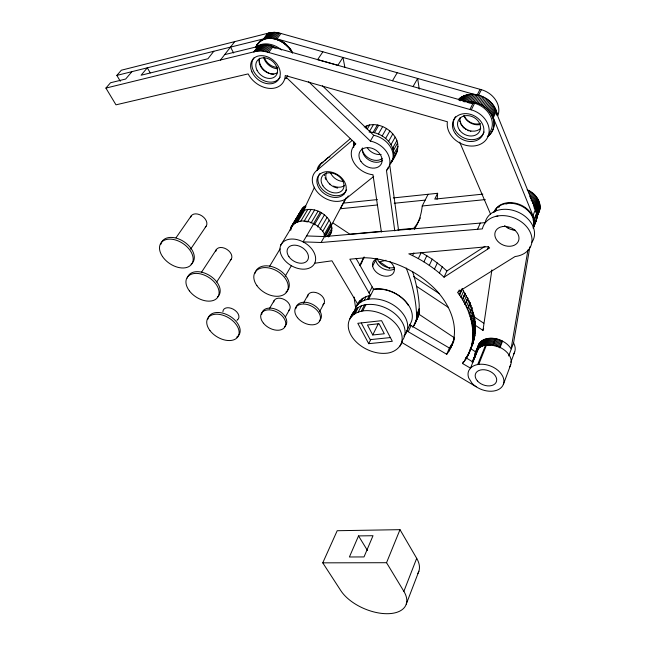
<?xml version="1.0" encoding="UTF-8"?>
<svg xmlns="http://www.w3.org/2000/svg" width="646" height="646" viewBox="0 0 646 646"><rect width="100%" height="100%" fill="white"/><g stroke="black" fill="none" stroke-linecap="round" stroke-linejoin="round"><path stroke-width="0.97" d="M313.73 223.71L303.087 241.862L321.07 242.5L482.36 228.894A25.792 19.582 21.9 0 1 507.11 215.982A25.792 19.582 21.9 0 1 531.698 236.735A25.792 19.582 21.9 0 1 515.096 256.519L457.521 292.331C472.969 311.929 480.139 342.969 462.56 363.536L470.482 368.139L470.821 367.784M469.343 351.4L472.888 343.72L474.963 335.347L475.513 326.432L474.576 317.574L470.175 303.216L462.148 288.673L459.411 294.939M477.701 348.695L477.717 347.847L475.343 353.717M412.641 327.191C416.557 323.016 417.074 317 416.412 311.582A202.892 133.56 32.4 0 0 406.197 268.009M414.393 324.793L418.915 314.61L419.246 305.485A201.948 133.714 32.4 0 0 412.689 271.893M328.951 236.024A18.734 13.316 31.3 0 0 331.366 232.431C334.87 218.025 316.411 205.581 303.523 210.491L314.521 187.162M393.301 197.926L437.633 193.291L437.407 196.691A102.31 76.228 32.3 0 1 437.076 199.299M354.056 142.015L353.653 147.571M537.771 214.173C544.126 205.065 536.253 193.227 527.136 189.771M393.511 157.358C395.732 143.751 381.964 132.212 369.124 132.026L373.461 124.605C382.206 124.799 390.555 129.781 395.174 137.162C400.786 145.277 396.733 155.234 391.266 162.227L397.645 149.84M509.428 367.098A18.33 12.621 20.9 0 0 510.3 357.254L509.888 356.374A18.33 12.621 20.9 0 0 501.231 348L500.165 347.427A18.33 12.621 20.9 0 0 486.478 345.012C480.301 345.198 473.542 350.382 475.19 357.141M475.408 325.374L482.974 330.397L491.889 269.899M406.835 330.905L446.733 354.283C464.304 331.511 449.123 300.325 429.792 284.135A75.13 51.607 26.2 0 0 413.505 272.289L409.031 269.786A75.13 51.607 26.2 0 0 390.136 261.977L380.421 259.514L370.82 258.085L365.628 257.754L349.841 259.191L370.529 295.513C363.44 296.312 357.755 301.512 355.462 308.134A28.23 19.307 26.2 0 0 354.646 310.532M527.96 249.954L511.091 348.848A18.233 12.621 20.9 0 0 502.976 341.371C495.199 336.711 480.446 336.227 477.806 347.007M508.668 355.954L513.554 343.034L529.873 246.829M533.265 228.288C535.025 222.184 539.176 215.724 535.453 209.474L494.489 108.027M533.976 226.819L537.084 217.395M290.175 230.024L291.241 226.681L301.803 209.199L305.558 205.476L295.012 222.967L291.241 226.681M393.172 158.851L393.826 156.776M510.808 362.309L514.612 352.159M503.331 384.467L510.647 364.933M406.245 604.131L418.874 571.226M499.923 347.928L502.548 341.153M498.179 347.096L500.812 340.329M403.871 591.348L416.694 558.338L399.995 529.663L337.196 530.721L322.766 562.844L340.846 590.678A36.717 19.671 22.9 0 0 386.599 613.708A36.717 19.671 22.9 0 0 403.871 591.348L386.542 562.706L399.995 529.663M499.277 347.596L501.91 340.83M256.276 46.116L255.873 47.142L257.714 43.678L256.276 46.116L256.68 45.575M498.559 339.473L495.91 346.24L497.057 346.644L499.697 339.877M496.249 338.843L493.592 345.602L494.755 345.893L497.404 339.134M493.915 338.431L491.251 345.182L484.411 345.392A18.33 12.621 20.9 0 0 479.284 347.903L476.667 351.198L472.937 361.001M492.422 345.368L495.078 338.609M492.801 345.44L495.458 338.682M488.941 345.004L491.614 338.254M490.088 345.061L492.761 338.31M536.511 217.888L539.83 209.465M536.632 217.896L539.58 210.467M533.265 227.981L535.033 223.548M486.696 345.053L489.385 338.31M487.811 344.996L490.492 338.254M536.527 212.405L539.83 204.16M483.539 345.562L486.236 338.827M534.613 223.597L534.202 219.067L536.681 212.873M536.333 214.407L539.999 205.242M534.436 220.213L536.923 214.012M484.557 345.335L487.254 338.601M536.422 215.481L540.088 206.316M536.422 216.547L540.088 207.382M536.341 217.605L539.999 208.432M488.303 338.423L477.693 364.53L478.759 364.368A18.605 12.581 21.1 0 1 492.607 366.912L493.697 367.469A18.605 12.581 21.1 0 1 502.507 375.899L502.935 376.788A18.605 12.581 21.1 0 1 497.065 390.168A18.605 12.581 21.1 0 1 476.272 386.809L401.457 342.259M478.759 364.368L486.486 344.996M479.913 347.023L482.627 340.297M534.202 219.067L532.958 215.667L538.821 200.922M480.745 346.579L483.45 339.853M535.922 210.233L539.24 201.996M481.625 346.191L484.33 339.457M535.897 212.235L539.572 203.07M482.562 345.852L485.267 339.118M475.254 352.91L478.912 343.906M475.093 353.725L479.364 343.204M534.04 207.972L537.738 198.823M472.145 362.358L476.667 351.198M472.533 361.623L477.047 350.463M477.757 348.638L480.479 341.912M472.767 362.123L478.137 348.985M478.42 348.049L481.133 341.33M534.622 209.013L538.32 199.864M478.282 348.832L470.482 368.139L468.851 370.505A17.708 11.991 18.1 0 0 468.14 372.871A17.854 12.185 18.2 0 0 468.116 375.415A18.023 12.411 18.2 0 0 468.77 378.039L471.976 383.151A18.669 13.162 19.1 0 0 474.398 385.444L476.272 386.809M479.138 347.516L481.851 340.789M533.386 204.12L536.358 196.812M482.974 330.397L483.676 328.669M533.749 206.034L537.084 197.805M532.086 201.318L534.694 194.922M532.579 203.159L535.558 195.851M464.232 361.566L465.847 357.763M472.307 342.073L474.963 335.347M465.508 359.636L466.977 356.043M471.911 343.995L474.495 337.688M466.557 358.046L468.972 352.296M471.427 346.321L474.116 339.61M531.149 200.43L533.766 194.042M467.639 356.003L470.223 349.712M470.853 348.17L473.437 341.871M468.536 354.323L472.888 343.72M472.872 335.217L475.464 328.911M529.865 196.965L531.739 192.403M472.815 337.47L475.432 330.946M472.807 337.688L475.399 331.382M462.56 363.536L463.303 361.736M472.581 339.675L475.173 333.368M530.536 198.669L532.78 193.194M472.581 328.111L475.198 321.813M472.597 328.338L475.214 322.039M528.759 192.791L529.518 190.974M472.63 328.572L475.246 322.265M472.759 330.655L475.367 324.349M529.518 194.398L530.649 191.66M472.904 332.738L475.513 326.432M472.904 332.956L475.504 326.65M472.92 333.183L475.521 326.876M471.951 323.872L474.576 317.574M472.258 325.996L474.875 319.697M471.354 321.264L473.986 314.965M471.863 323.412L474.487 317.113M471.895 323.646L474.519 317.339M470.054 316.483L472.702 310.193M470.74 318.648L473.381 312.349M470.789 318.882L473.429 312.583M470.861 319.116L473.502 312.817M469.214 313.851L471.871 307.553M469.295 314.085L471.943 307.787M469.384 314.319L472.04 308.021M468.358 311.679L471.015 305.388M446.733 354.283L449.398 348.041L453.791 340.846M453.815 339.029L454.574 337.244M448.712 351.537L451.376 345.287M452.975 342.364L454.501 338.787M450.415 348.63L453.08 342.38M467.3 309.03L469.973 302.74M451.845 345.57L453.742 341.096M467.397 309.264L470.07 302.982M467.51 309.499L470.175 303.216M465.112 304.46L467.801 298.177M465.241 304.686L467.93 298.404M466.267 306.866L468.948 300.576M463.796 302.07L466.493 295.787M487.342 249.372L489.636 247.959L488.311 246.627L408.813 253.838C421.709 259.676 433.668 267.581 444.052 277.199L487.342 249.372L488.505 246.667M464.999 304.218L467.696 297.935M462.318 299.437L465.031 293.163M462.447 299.671L465.16 293.397M462.593 299.905L465.306 293.631M460.937 297.305L463.667 291.039M358.53 535.914L349.397 556.989L364.021 556.925L373.008 535.712L358.53 535.914L367.485 550.521M459.581 295.165L462.31 288.899M458.466 291.742L459.249 289.949M459.266 294.713L461.607 289.343M477.523 229.338L480.309 223.072L485.13 222.62A25.654 19.582 21.9 0 1 517.43 211.848A25.654 19.582 21.9 0 1 531.933 242.25M301.803 209.199L290.53 228.272M444.052 277.199L446.887 270.973L484.976 246.352M416.589 317.727L419.407 311.622M416.412 319.237L419.23 313.14M413.577 326.028L418.915 314.61M415.087 323.493L418.471 316.031M439.393 273.064L442.252 266.846L432.214 259.183L421.289 252.416L418.309 258.586M408.224 331.713L411.082 325.552M416.549 314.586L419.375 308.481M416.638 316.169L419.456 310.064M434.467 269.116L437.358 262.914M402.999 339.53A28.359 19.291 26.2 0 0 396.434 315.07A28.359 19.291 26.2 0 0 365.846 304.734C357.529 305.485 351.997 312.454 349.429 319.859A28.497 19.267 26.1 0 0 357.101 342.76A28.497 19.267 26.1 0 0 385.581 353.297C393.341 353.023 400.714 348.137 402.49 340.256M403.782 336.082L405.107 334.628L410.21 324.017A28.02 19.34 26.2 0 0 403.847 299.599A28.02 19.34 26.2 0 0 373.606 289.432L356.027 258.36M429.291 265.369L432.214 259.183M496.976 115.602L497.258 115.012C495.296 97.982 471.523 87.42 458.434 99.339M497.073 113.728L496.79 114.326L496.798 112.452M492.494 117.096L495.967 109.909M423.897 261.856L426.845 255.679M488.021 136.33A22.747 18.492 27.5 0 0 493.003 118.355L496.419 111.177M493.003 118.355L491.331 114.6L494.771 107.43M491.986 115.828L495.417 108.657M491.331 114.6L489.797 112.218L493.245 105.056M490.605 113.389L494.053 106.227M535.389 222.813L536.446 220.617M489.797 112.218L488.909 111.08L492.365 103.925M488.909 111.08L486.914 108.94L490.387 101.793M487.948 109.981L491.412 102.835M486.914 108.94L485.816 107.939L489.297 100.8M372.758 334.975L367.453 324.978L379.049 323.711L384.313 333.764L372.758 334.975L378.403 323.452M368.721 343.68L357.803 323.299L381.584 320.674L392.324 341.298L368.721 343.68L370.901 339.223M485.816 107.939L484.653 107.002L488.15 99.864M412.552 255.574L413.844 252.933M484.653 107.002L482.174 105.306L485.687 98.176M483.442 106.122L486.947 98.983M482.174 105.306L480.866 104.555L484.387 97.433M437.633 193.291L434.758 199.121L482.869 194.131M463.901 101.761L472.404 101.664L479.518 103.877L483.047 96.763M476.724 102.754L480.277 95.64M478.137 103.279L481.674 96.165M131.962 71.633L125.671 79.03L110.506 82.769L105.912 88.09L115.981 104.838L248.145 73.902A21.811 16.408 39.6 0 0 270.02 88.429A21.811 16.408 39.6 0 0 285.249 75.517L447.403 121.779A21.802 17.628 27.5 0 0 465.241 145.156A21.802 17.628 27.5 0 0 488.957 133.294A21.802 17.628 27.5 0 0 471.289 109.836L474.592 103.231L467.712 102.294M478.557 95.317L481.375 89.689L279.653 33.108L274.542 32.3L269.737 32.793L121.335 70.212L116.853 75.404L120.301 81.243M475.295 102.31L478.856 95.204M105.912 88.09L255.929 51.333L260.798 50.864L265.99 51.712L469.9 109.481L473.219 102.884M475.714 94.922L477.087 95.188L480.018 89.35M473.857 101.947L477.418 94.841M414.417 229.282A93.46 68.912 32.1 0 0 422.226 205.977L428.08 194.301M345.804 198.217L325.204 237.066M470.458 102.423L470.159 103.021L468.778 102.916L469.077 102.318M470.95 101.47L474.535 94.373M471.838 102.617L471.54 103.215L472.92 103.481L317.614 59.602L322.903 51.801L477.087 95.188M472.404 101.664L475.981 94.566M349.696 319.342C352.159 314.457 357.48 311.792 362.689 310.96L365.846 304.734M355.72 307.617C358.175 302.748 363.464 300.043 368.664 299.187L373.606 289.432M469.505 101.357L473.098 94.268M352.877 313.149L352.619 313.657A28.359 19.291 26.2 0 0 352.159 314.836M369.076 292.977L372.169 286.905M466.654 101.39L470.264 94.308M361.324 311.219L364.489 304.993M367.308 299.445L369.173 295.771M468.067 101.333L471.669 94.243M465.257 101.535L468.875 94.453M358.231 312.115L361.405 305.897M364.231 300.358L366.104 296.684M351.973 316.128L355.163 309.918M358.005 304.387L359.879 300.729M463.029 101.188L466.202 94.994M353.968 314.392L357.149 308.182M359.983 302.643L361.865 298.985M355.106 313.633L358.28 307.423M361.122 301.884L362.995 298.218M464.353 100.881L467.526 94.679M377.288 204.992L340.377 208.755L346.321 197.829M460.235 100.841L462.52 96.416M462.601 97.263L464.022 96.149L463.723 96.739M461.422 100.291L463.699 95.866M350.689 317.662L353.879 311.469M356.721 305.938L358.603 302.28M462.197 100.703L464.926 95.39M372.629 266.055L375.73 260.055M458.7 100.033L459.007 99.452M459.427 99.508L460.34 97.74M459.572 100.582L461.397 97.045M319.479 311.84L324.066 303.354M394.779 230.88L386.486 170.568L388.327 167.217M390.58 163.058L394.714 155.541L393.487 156.615M393.85 154.006L397.993 146.497M393.01 149.315L393.01 147.546M393.414 150.494L397.565 142.992M392.695 148.128L396.854 140.626M390.991 144.647L395.174 137.162M303.491 303.055L308.19 294.616M388.609 141.377L392.816 133.9M328.426 236.751L331.842 230.719M328.685 236.848L331.616 231.68M385.638 138.43L389.869 130.968M285.362 316.976L289.626 309.434M327.11 236.565L332.012 227.957M413.036 86.564L417.639 78.457L419.262 89.116M395.392 154.709L396.983 151.915M324.405 236.42L331.285 224.38M321.07 242.5L324.47 236.549L480.309 223.072M382.19 135.943L386.445 128.489M352.207 140.392L317.146 170.245A19.525 14.349 32.2 0 0 314.917 172.312A20.672 15.189 32.1 0 0 319.6 194.398A20.672 15.189 32.1 0 0 344.843 199.461A19.509 14.333 32 0 0 347.306 197.644L348.291 195.924M323.896 235.12L330.792 223.072M378.403 134.005L382.69 126.568M322.782 231.341L329.202 220.165M320.093 229.435L327.046 217.411M374.438 132.705L378.742 125.267M308.61 81.695L370.352 141.086L373.703 135.297L374.422 135.442A20.438 15.641 31.7 0 1 390.887 147.684A20.438 15.641 31.7 0 1 390.152 164.237L389.708 164.706L398.59 230.533M269.309 308.845L274.162 300.511M317.412 226.932L324.397 214.924M373.097 132.414L377.417 124.985M314.344 224.792L321.361 212.8M285.169 276.286L291.257 265.861M313.253 224.178L320.279 212.195M311.001 223.104L318.058 211.129M367.178 129.2L369.698 124.928L373.461 124.605M392.469 80.75L397.225 72.715M365.846 128.094L367.356 125.534L369.698 124.928M353.806 143.073L354.145 142.5L353.637 144.171M314.618 209.974L307.528 221.925L305.8 221.626M304.064 221.32L311.178 209.377M300.737 221.295L307.876 209.361M295.012 222.967L297.677 221.853L304.839 209.934M293.502 224L304.056 206.518M280.808 245.197L291.677 227.182M269.697 266.152L280.089 248.888M296.353 222.41L305.929 206.502M292.242 225.244L302.804 207.77M317.146 170.245L321.635 162.897L322.564 162.388A20.454 15.133 32.2 0 1 323.485 161.888M216.676 282.052L231.26 259.175M201.415 272.386L216.313 249.647M416.387 319.931L417.203 318.696M190.627 249.122L206.098 226.261M176.035 237.736L191.273 215.829M405.107 334.628L405.615 333.901A28.23 19.307 26.2 0 0 399.123 309.458A28.23 19.307 26.2 0 0 368.664 299.187M399.559 346.563L400.068 345.836A28.497 19.267 26.1 0 0 393.422 321.369A28.497 19.267 26.1 0 0 362.689 310.96M289.456 47.788L291.071 50.049L290.684 50.598L289.061 48.329L289.456 47.788L285.492 43.742L280.792 40.569L276.981 38.913L322.903 51.801M291.394 51.769L291.782 51.22L291.071 50.049M289.909 49.451L290.296 48.902M288.544 46.706L288.156 47.255C281.454 39.414 268.187 34.537 259.417 41.772L263.544 38.897L116.853 75.404M287.187 46.213L287.583 45.672M285.096 44.283L285.492 43.742M286.17 45.228L286.558 44.679M257.31 44.219L259.821 41.231M283.974 43.403L284.369 42.854M281.624 41.812L282.011 41.271M282.819 42.571L283.214 42.03M280.396 41.118L280.792 40.569M268.607 52.609L273.064 46.504L276.084 48.014M277.869 39.931L278.264 39.39M279.145 40.488L279.54 39.947M267.307 52.116L271.772 46.019L273.064 46.504M276.585 39.454L280.945 33.503M264.682 51.381L269.164 45.285L271.772 46.019M273.993 38.728L278.369 32.785M265.99 51.712L270.472 45.616M275.293 39.051L279.653 33.108M262.074 50.953L266.572 44.873L269.164 45.285M271.417 38.316L275.802 32.381M263.374 51.123L267.864 45.034M272.701 38.477L277.077 32.542M259.53 50.864L264.044 44.784L266.572 44.873M268.897 38.235L273.298 32.3M260.798 50.864L265.296 44.784M270.149 38.235L274.542 32.3M257.092 51.099L261.614 45.018L264.044 44.784M266.483 38.477L270.892 32.55M258.295 50.937L262.809 44.865M267.678 38.316L272.079 32.381M253.733 52.051L258.263 45.979L261.614 45.018M263.14 39.438L267.565 33.519M254.411 51.801L258.941 45.729M263.818 39.188L268.235 33.261M254.807 51.656L259.337 45.583M264.214 39.043L268.631 33.116M255.033 51.648L259.555 45.575M264.432 39.035L268.849 33.108M255.929 51.333L260.451 45.26M265.328 38.72L269.737 32.793M256.753 45.139L257.156 44.598M260.257 41.086L260.661 40.545M261.162 40.464L261.565 39.923M258.263 45.979L256.825 47.005L257.851 46.528L224.663 54.627M262.123 39.915L262.526 39.374M220.431 60.102L234.651 41.715M213.866 51.204L207.931 58.746L141.086 75.227L147.312 67.806L150.243 72.901M472.872 362.01L465.928 357.714M386.486 170.568L386.93 170.1A20.551 15.641 31.6 0 0 387.632 153.53A20.551 15.641 31.6 0 0 371.07 141.24L370.352 141.086M350.189 138.769L321.288 163.462L322.217 162.954M347.306 197.644L373.695 176.463M255.364 47.626L257.237 46.455M461.833 97.271L462.899 96.674M364.207 126.979L367.356 125.534M466.412 95.325L467.664 95.027M297.677 221.853L299.97 221.433M495.45 216.45L497.913 216.079M314.683 263.237L331.955 260.814L357.601 303.959M343.607 203.094L377.393 199.582M394.246 203.264L425.165 200.115M390.434 337.567L370.15 339.643L361.284 323.016M422.226 205.977L485.283 199.59M381.851 231.252L349.882 234.215L333.029 223.015M397.839 229.774L413.82 228.288L415.863 225.648A93 68.92 32.2 0 0 420.352 217.896M322.766 562.844L386.542 562.706M471.612 94.615L472.969 94.639M306.559 235.943L324.47 236.549M469.9 109.481L471.289 109.836M479.518 103.877L480.866 104.555M274.93 48.192L271.368 46.577L337.818 65.311L342.969 57.446L344.867 67.184M409.701 324.744L449.398 348.041M413.513 276.52L439.433 293.76M473.728 316.556L483.757 323.226M389.659 268.461L379.573 261.767L383.401 260.952A103.336 76.212 32.1 0 0 386.009 260.257M416.565 286.315L448.51 307.52M419.036 314.295L454.3 337.753M470.256 348.356L476.134 352.272M442.252 266.846L446.887 270.973M322.475 85.845L373.703 135.297M513.554 343.034L513.885 343.607A18.145 12.637 20.9 0 1 513.392 354.331M291.782 51.22L292.412 52.423M230.525 47.053L233.658 53.029M459.694 142.152L490.524 214.076M492.268 115.23L532.958 215.667M393.333 148.733L393.737 149.912M496.136 111.766L496.516 113.042M355.663 308.029L354.42 299.986A137.921 97.594 21.7 0 1 354.242 297.095M381.398 232.035L372.992 174.759L372.484 174.711A20.551 15.641 31.6 0 1 353.62 162.114A20.551 15.641 31.6 0 1 355.453 144.203L355.841 143.897L286.606 77.69L286.154 78.109A21.681 16.408 39.9 0 1 285.298 78.764M416.694 558.338A35.942 20.002 22.8 0 1 417.76 573.6M255.065 273.298A18.621 12.468 30.9 0 1 278.652 269.576A18.621 12.468 30.9 0 1 285.984 292.089M222.902 311.808A8.745 5.596 31.1 0 1 233.311 309.224A8.745 5.596 31.1 0 1 237.558 319.802M237.252 320.028A8.745 5.596 31.1 0 1 236.912 320.23M207.915 319.092A17.66 11.152 30.9 0 1 230.202 316.379A17.66 11.152 30.9 0 1 236.719 337.164M190.618 217.282A9.068 6.048 34.7 0 1 201.98 215.934A9.068 6.048 34.7 0 1 205.258 227.117M160.902 244.253A18.605 12.032 34.2 0 1 184.021 241.725A18.605 12.032 34.2 0 1 191.03 264.246M215.724 251.504A8.866 5.879 33 0 1 226.665 249.243A8.866 5.879 33 0 1 230.186 260.298M187.825 276.617A18.185 11.685 32.5 0 1 210.79 276.286A18.185 11.685 32.5 0 1 217.411 297.087M187.316 278.079A18.185 11.685 32.5 0 1 187.534 277.328M307.585 296.966A9.06 6.121 29 0 1 318.187 293.357A9.06 6.121 29 0 1 323.388 304.339M323.097 304.629A9.06 6.121 29 0 1 322.774 304.888M295.82 308.723A13.744 9.157 28.9 0 1 312.607 304.387A13.744 9.157 28.9 0 1 319.31 320.949M273.678 301.989A8.923 5.903 29.9 0 1 284.87 299.841A8.923 5.903 29.9 0 1 288.592 310.597M261.719 314.424A13.534 8.826 29.8 0 1 278.281 310.427A13.534 8.826 29.8 0 1 284.385 326.819M324.623 160.894A19.453 14.47 32.2 0 1 330.009 156.768M411.066 228.531A92.531 68.92 32.3 0 1 409.709 229.718M337.664 188.075A11.741 8.681 32.1 0 1 326.505 172.878M343.018 181.453A11.668 8.681 32.2 0 1 330.494 172.668M470.821 367.8A18.605 12.581 21.1 0 1 477.685 364.546M513.594 229.766A12.306 9.472 21.8 0 1 512.819 229.621M508.354 227.949A12.306 9.472 21.8 0 1 507.675 227.545M495.417 211.331A20.301 15.625 21.8 0 1 496.516 209.587M498.712 207.309A20.301 15.625 21.8 0 1 499.584 206.655M505.947 203.999A20.301 15.625 21.8 0 1 507.158 203.789M533.136 219.721A20.301 15.625 21.8 0 1 533.346 220.795M290.878 230.016A18.936 13.308 31.1 0 1 291.031 229.128M291.257 228.272A18.936 13.308 31.1 0 1 291.556 227.44L291.927 226.649A18.936 13.308 31.1 0 1 309.184 221.877A18.936 13.308 31.1 0 1 325.366 236.501M394.448 268.897A11.499 8.236 27.4 0 1 383.401 268.833A11.499 8.236 27.4 0 1 375.778 260.322L375.673 259.74A11.499 8.236 27.4 0 1 375.609 258.594M376.957 258.747A11.555 8.228 27.3 0 0 372.572 265.732L372.677 266.322A11.555 8.228 27.3 0 0 383.877 275.987A11.555 8.228 27.3 0 0 394.335 270.496L394.375 269.939A11.555 8.228 27.3 0 0 389.772 261.533M359.765 265.635A137.921 97.594 21.7 0 1 364.086 257.156M373.178 289.287A27.051 18.686 26.2 0 1 408.32 305.421M361.219 264.069A137.243 97.659 21.7 0 1 364.094 257.068M256.704 46.246A21.56 16.4 40.1 0 1 273.88 38.792A21.56 16.4 40.1 0 1 292.493 53.222M355.106 144.47A20.438 15.641 31.7 0 1 355.413 143.485M255.792 47.36A21.681 16.408 39.9 0 1 281.624 50.017M394.504 267.331A11.878 8.527 27.4 0 1 377.264 258.828M273.864 74.322A13.041 9.868 39.9 0 1 259.385 58.487M277.796 68.799A12.968 9.86 40.1 0 1 263.633 57.292M382.61 160.394A12.266 9.383 31.7 0 1 368.923 160.03A12.266 9.383 31.7 0 1 362.495 147.958M381.14 154.491A12.201 9.391 31.9 0 1 367.324 147.853M346.636 189.698A15.73 11.58 32.1 0 1 326.723 192.839A15.73 11.58 32.1 0 1 319.915 173.548M317.17 169.397A20.543 15.197 32.2 0 1 319.415 164.964A19.396 14.349 32.3 0 1 321.635 162.897M382.166 158.609A12.266 9.391 31.8 0 1 369.803 158.755A12.266 9.391 31.8 0 1 362.099 148.346M344.786 185.37A12.226 9.044 32.2 0 1 333.465 186.088M330.041 184.126A12.226 9.044 32.2 0 1 329.412 183.642M325.947 179.596A12.226 9.044 32.2 0 1 325.608 178.95M325.309 178.304A12.226 9.044 32.2 0 1 325.059 177.65M324.575 175.688A12.226 9.044 32.2 0 1 324.494 174.412M470.886 131.566A13.001 10.57 27.5 0 1 470.078 131.356M468.487 130.815A13.001 10.57 27.5 0 1 467.72 130.476M466.226 129.676A13.001 10.57 27.5 0 1 465.516 129.224M464.183 128.215A13.001 10.57 27.5 0 1 462.439 126.463M461.93 125.825A13.001 10.57 27.5 0 1 461.05 124.5M460.671 123.806A13.001 10.57 27.5 0 1 460.348 123.103M459.847 121.666A13.001 10.57 27.5 0 1 459.677 120.947M479.962 124.549A12.912 10.562 27.6 0 1 474.398 124.412M473.599 124.202A12.912 10.562 27.6 0 1 469.779 122.538M469.069 122.086A12.912 10.562 27.6 0 1 465.047 118.048M464.635 117.378A12.912 10.562 27.6 0 1 463.941 115.989M535.203 209.53A21.148 16.368 21.8 0 1 536.422 212.881M536.648 214.004A21.148 16.368 21.8 0 1 536.487 219.487M536.188 220.52A21.148 16.368 21.8 0 1 535.8 221.53M493.286 117.75A22.739 18.492 27.5 0 1 487.302 136.459M534.226 206.752A21.14 16.368 21.8 0 1 536.051 220.908M494.206 211.799A20.987 16.158 21.8 0 1 519.231 204.33A20.987 16.158 21.8 0 1 533.451 226.633M493.94 212.413A20.995 16.158 21.8 0 1 518.972 204.952A20.995 16.158 21.8 0 1 533.208 227.263M515.169 230.178A12.314 9.472 21.8 0 1 504.599 225.559M484.104 131.986A16.328 13.219 27.5 0 1 462.746 137.364A16.328 13.219 27.5 0 1 455.527 116.7M280.178 77.124A16.336 12.298 39.7 0 1 259.821 78.319A16.336 12.298 39.7 0 1 253.918 57.849M277.231 72.828A11.927 9.02 39.8 0 1 264.166 70.656A11.927 9.02 39.8 0 1 259.474 58.205M480.374 123.483A11.838 9.674 27.6 0 1 464.086 115.311M480.777 128.215A11.919 9.69 27.5 0 1 467.139 129.684A11.919 9.69 27.5 0 1 460.057 117.83M474.592 103.231A21.673 17.612 27.5 0 1 489.183 133.181M287.745 75.719A21.689 16.4 39.9 0 1 285.782 78.255M481.375 89.689A21.399 17.579 27.7 0 1 497.929 115.464M277.691 67.346A11.854 9.012 40.1 0 1 264.335 57.397M281.05 244.664L280.687 245.456A19.227 13.275 30.9 0 0 291.968 266.055A19.227 13.275 30.9 0 0 314.4 263.794L314.788 263.019A19.227 13.275 30.9 0 0 303.628 242.145A19.227 13.275 30.9 0 0 281.05 244.664M344.092 194.01L343.559 194.567A15.754 11.571 32.1 0 1 322.411 192.104A15.754 11.571 32.1 0 1 320.577 173.685L321.24 173.257A15.754 11.571 32.1 0 1 340.684 177.012A15.754 11.571 32.1 0 1 344.092 194.01M503.024 226.504L502.281 226.609A12.476 9.472 21.9 0 0 499.342 242.791A12.476 9.472 21.9 0 0 518.827 239.908A12.476 9.472 21.9 0 0 503.024 226.504M477.418 380.93L477.006 380.437A11.16 7.55 21.1 0 1 482.158 369.746A11.16 7.55 21.1 0 1 496.621 378.936L496.685 379.46A11.16 7.55 21.1 0 1 489.716 385.888A11.16 7.55 21.1 0 1 477.418 380.93M256.93 285.669A18.645 12.46 30.9 0 0 286.671 292.081A18.645 12.46 30.9 0 0 269.503 268.074A18.645 12.46 30.9 0 0 256.93 285.669M209.958 330.566A17.684 11.144 30.9 0 0 237.841 336.865A17.684 11.144 30.9 0 0 220.997 314.699A17.684 11.144 30.9 0 0 209.958 330.566M162.509 256.551A18.637 12.024 34.1 0 0 191.571 264.287A18.637 12.024 34.1 0 0 174.945 239.819A18.637 12.024 34.1 0 0 162.509 256.551M189.367 290.853A18.209 11.676 32.5 0 0 217.847 297.095A18.209 11.676 32.5 0 0 200.333 273.864A18.209 11.676 32.5 0 0 189.367 290.853M297.491 317.671A13.76 9.149 28.9 0 0 319.52 321.361A13.76 9.149 28.9 0 0 305.921 304.234A13.76 9.149 28.9 0 0 297.491 317.671M263.471 323.21A13.55 8.826 29.8 0 0 284.951 326.86A13.55 8.826 29.8 0 0 271.288 310.072A13.55 8.826 29.8 0 0 263.471 323.21M288.923 256.68A11.531 7.97 30.9 0 0 307.423 260.483A11.531 7.97 30.9 0 0 296.95 245.423A11.531 7.97 30.9 0 0 288.923 256.68M360.977 161.476A12.331 9.383 31.6 0 0 381.003 164.407A12.331 9.383 31.6 0 0 369.665 147.74A12.331 9.383 31.6 0 0 360.977 161.476M322.871 185.773A12.29 9.044 32.1 0 0 342.711 189.779A12.29 9.044 32.1 0 0 332.068 173.08A12.29 9.044 32.1 0 0 322.871 185.773M251.948 71.876A16.36 12.306 39.6 0 0 277.546 80.742A16.36 12.306 39.6 0 0 266.863 56.606A16.36 12.306 39.6 0 0 251.948 71.876M459.702 130.29A11.967 9.69 27.5 0 0 479.55 131.509A11.967 9.69 27.5 0 0 467.833 115.61A11.967 9.69 27.5 0 0 459.702 130.29M257.051 70.293A11.975 9.02 39.7 0 0 275.866 75.768A11.975 9.02 39.7 0 0 267.04 58.285A11.975 9.02 39.7 0 0 257.051 70.293M455.39 133.649A16.352 13.219 27.5 0 0 482.514 135.385A16.352 13.219 27.5 0 0 466.549 113.656A16.352 13.219 27.5 0 0 455.39 133.649"/></g></svg>
